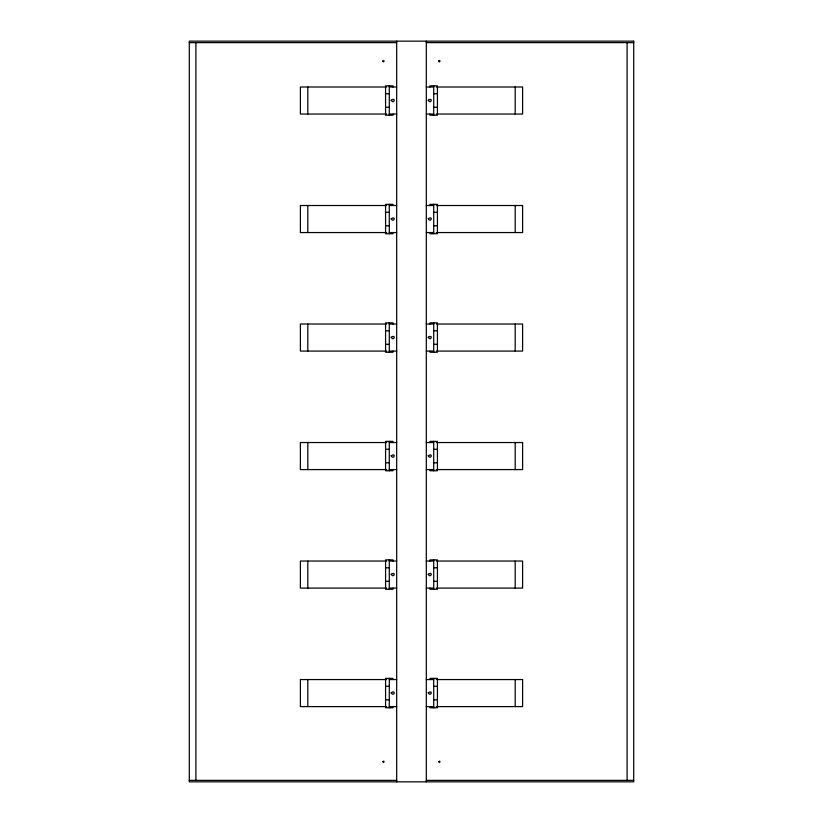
<?xml version="1.0" encoding="UTF-8"?>
<svg xmlns="http://www.w3.org/2000/svg" width="823" height="823" viewBox="0 0 823 823"><rect width="100%" height="100%" fill="white"/><g stroke="black" fill="none" stroke-linecap="round" stroke-linejoin="round"><path stroke-width="1.23" d="M189.29 42.631L396.686 42.631M426.314 42.631L633.71 42.631M386.656 87.001L300.395 87.001L300.395 114.047L386.656 114.047M389.279 87.001L396.686 87.001M426.314 87.001L433.721 87.001M436.344 87.001L522.605 87.001L522.605 114.047L436.344 114.047M385.545 93.76L389.279 93.76M433.721 93.76L437.455 93.76M385.576 107.278L389.279 107.278M433.721 107.278L437.425 107.278M389.279 114.047L396.686 114.047M426.314 114.047L433.721 114.047M386.656 205.513L300.395 205.513L300.395 232.559L386.656 232.559M389.279 205.513L396.686 205.513M426.314 205.513L433.721 205.513M436.344 205.513L522.605 205.513L522.605 232.559L436.344 232.559M385.545 212.272L389.279 212.272M433.721 212.272L437.455 212.272M385.576 225.79L389.279 225.79M433.721 225.79L437.425 225.79M389.279 232.559L396.686 232.559M426.314 232.559L433.721 232.559M386.656 324.025L300.395 324.025L300.395 351.071L386.656 351.071M389.279 324.025L396.686 324.025M426.314 324.025L433.721 324.025M436.344 324.025L522.605 324.025L522.605 351.071L436.344 351.071M385.545 330.784L389.279 330.784M433.721 330.784L437.455 330.784M385.576 344.302L389.279 344.302M433.721 344.302L437.425 344.302M389.279 351.071L396.686 351.071M426.314 351.071L433.721 351.071M386.656 442.537L300.395 442.537L300.395 469.583L386.656 469.583M389.279 442.537L396.686 442.537M426.314 442.537L433.721 442.537M436.344 442.537L522.605 442.537L522.605 469.583L436.344 469.583M385.545 449.296L389.279 449.296M433.721 449.296L437.455 449.296M385.576 462.814L389.279 462.814M433.721 462.814L437.425 462.814M389.279 469.583L396.686 469.583M426.314 469.583L433.721 469.583M386.656 561.049L300.395 561.049L300.395 588.095L386.656 588.095M389.279 561.049L396.686 561.049M426.314 561.049L433.721 561.049M436.344 561.049L522.605 561.049L522.605 588.095L436.344 588.095M385.545 567.808L389.279 567.808M433.721 567.808L437.455 567.808M385.576 581.326L389.279 581.326M433.721 581.326L437.425 581.326M389.279 588.095L396.686 588.095M426.314 588.095L433.721 588.095M386.656 679.561L300.395 679.561L300.395 706.607L386.656 706.607M389.279 679.561L396.686 679.561M426.314 679.561L433.721 679.561M436.344 679.561L522.605 679.561L522.605 706.607L436.344 706.607M385.545 686.32L389.279 686.32M433.721 686.32L437.455 686.32M385.576 699.838L389.279 699.838M433.721 699.838L437.425 699.838M389.279 706.607L396.686 706.607M426.314 706.607L433.721 706.607M189.29 780.369L396.686 780.369M426.314 780.369L633.71 780.369M627.095 42.631L627.095 780.369M515.198 87.001L515.198 114.047M515.198 205.513L515.198 232.559M515.198 324.025L515.198 351.071M515.198 442.537L515.198 469.583M515.198 561.049L515.198 588.095M515.198 679.561L515.198 706.607M433.721 85.829L433.721 115.22M433.721 204.341L433.721 233.732M433.721 322.853L433.721 352.244M433.721 441.365L433.721 470.756M433.721 559.877L433.721 589.268M433.721 678.389L433.721 707.78M430.018 87.001L430.018 85.829L437.425 85.829L437.425 115.22L430.018 115.22L430.018 114.047M430.018 205.513L430.018 204.341L437.425 204.341L437.425 233.732L430.018 233.732L430.018 232.559M430.018 324.025L430.018 322.853L437.425 322.853L437.425 352.244L430.018 352.244L430.018 351.071M430.018 442.537L430.018 441.365L437.425 441.365L437.425 470.756L430.018 470.756L430.018 469.583M430.018 561.049L430.018 559.877L437.425 559.877L437.425 589.268L430.018 589.268L430.018 588.095M430.018 679.561L430.018 678.389L437.425 678.389L437.425 707.78L430.018 707.78L430.018 706.607M426.314 41.15L426.314 781.85M396.686 41.15L396.686 781.85M392.983 87.001L392.983 85.829L385.576 85.829L385.576 115.22L392.983 115.22L392.983 114.047M392.983 205.513L392.983 204.341L385.576 204.341L385.576 233.732L392.983 233.732L392.983 232.559M392.983 324.025L392.983 322.853L385.576 322.853L385.576 352.244L392.983 352.244L392.983 351.071M392.983 442.537L392.983 441.365L385.576 441.365L385.576 470.756L392.983 470.756L392.983 469.583M392.983 561.049L392.983 559.877L385.576 559.877L385.576 589.268L392.983 589.268L392.983 588.095M392.983 679.561L392.983 678.389L385.576 678.389L385.576 707.78L392.983 707.78L392.983 706.607M389.279 85.829L389.279 115.22M389.279 204.341L389.279 233.732M389.279 322.853L389.279 352.244M389.279 441.365L389.279 470.756M389.279 559.877L389.279 589.268M389.279 678.389L389.279 707.78M307.802 87.001L307.802 114.047M307.802 205.513L307.802 232.559M307.802 324.025L307.802 351.071M307.802 442.537L307.802 469.583M307.802 561.049L307.802 588.095M307.802 679.561L307.802 706.607M195.905 42.631L195.905 780.369M382.808 61.046C383.868 63.824 384.907 58.937 382.808 61.046M438.741 761.645C439.791 764.423 440.83 759.536 438.741 761.645M438.762 60.974C439.513 63.844 441.056 59.091 438.762 60.974M382.829 761.573C383.59 764.444 385.133 759.691 382.829 761.573M391.192 100.221C393.816 104.933 396.429 96.775 391.192 100.221M391.192 218.733C393.816 223.445 396.429 215.287 391.192 218.733M428.227 100.221C430.851 104.933 433.464 96.775 428.227 100.221M391.192 337.245C393.816 341.957 396.429 333.799 391.192 337.245M428.227 218.733C430.851 223.445 433.464 215.287 428.227 218.733M391.192 455.757C393.816 460.469 396.429 452.311 391.192 455.757M428.227 337.245C430.851 341.957 433.464 333.799 428.227 337.245M391.192 574.269C393.816 578.981 396.429 570.823 391.192 574.269M428.227 455.757C430.851 460.469 433.464 452.311 428.227 455.757M391.192 692.781C393.816 697.493 396.429 689.335 391.192 692.781M428.227 574.269C430.851 578.981 433.464 570.823 428.227 574.269M428.227 692.781C430.851 697.493 433.464 689.335 428.227 692.781M633.71 41.15L189.29 41.15L189.29 781.85L633.71 781.85L633.71 41.15"/></g></svg>
